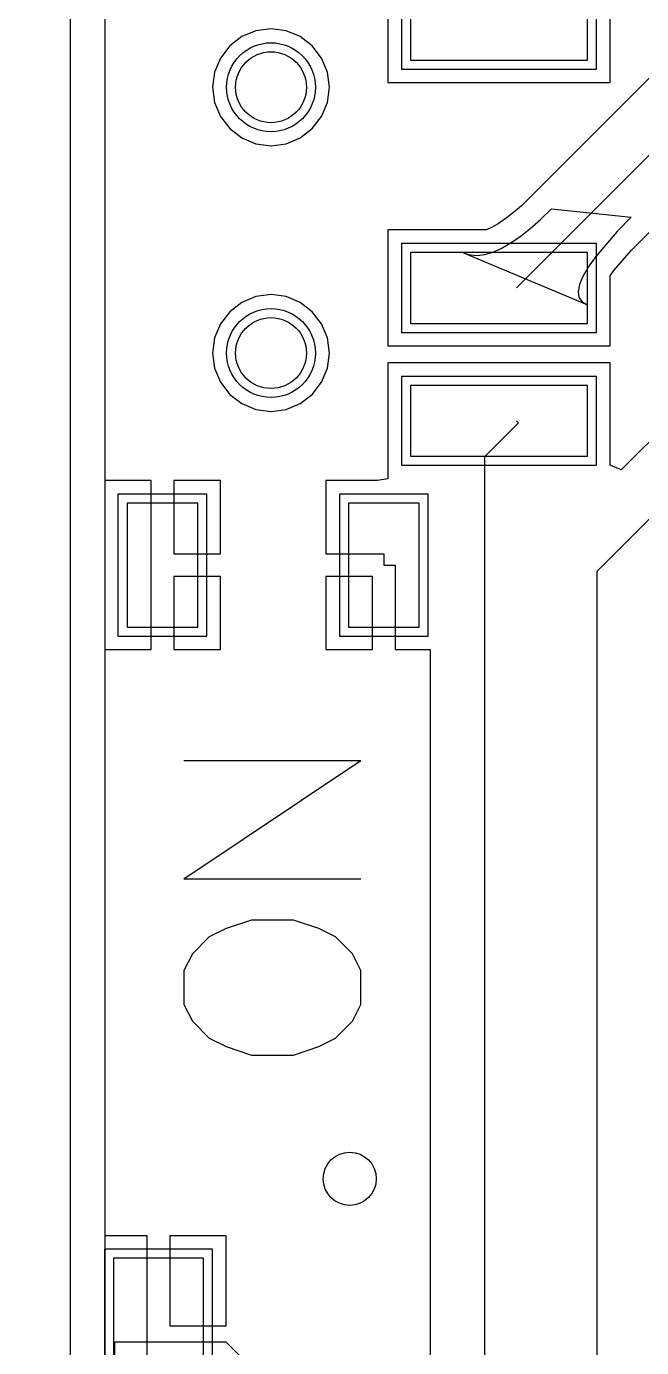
# Model space of a CAD drawing. Header units: millimetres. Extents: x 75.2 to 114.1, y 58.8 to 103.8.
# Drawn here: x 75.22 to 82.16, y 74.55 to 89.46 of the extents above; entities that cross this region are included whole.
import ezdxf

# ---------------------------------------------------------------- set-up
doc = ezdxf.new("R2010")
doc.units = ezdxf.units.MM
for name, color, linetype in [('BottomLayer', 5, 'Continuous'), ('BottomSolder', 6, 'Continuous'), ('KeepOutLayer', 6, 'Continuous'), ('MultiLayer', 9, 'Continuous'), ('TopLayer', 1, 'Continuous'), ('TopOverlay', 2, 'Continuous'), ('TopPaste', 8, 'Continuous'), ('TopSolder', 216, 'Continuous')]:
    doc.layers.add(name, color=color, linetype=linetype)

# ---------------------------------------------------------------- blocks, each defined once
blk = doc.blocks.new('SWITCH_SIDE_7')
at = {"layer": 'BottomLayer'}
for centre in [(0, 0), (2.3, 0)]:
    blk.add_circle(centre, 0.475, dxfattribs=at)
at = {"layer": 'BottomSolder'}
for centre in [(0, 0), (2.3, 0)]:
    blk.add_circle(centre, 0.577, dxfattribs=at)
at = {"layer": 'MultiLayer'}
for centre in [(0, 0), (2.3, 0)]:
    blk.add_circle(centre, 0.475, dxfattribs=at)
at = {"layer": 'TopLayer'}
for p, q in [((-0.437, 2.286), (-1.58, 2.286)), ((-1.58, 2.286), (-1.58, 0.762)), ((-0.437, 0.762), (-0.437, 2.286)), ((3.881, 2.286), (2.738, 2.286)), ((2.738, 2.286), (2.738, 0.762)), ((3.881, 0.762), (3.881, 2.286)), ((-1.58, 0.762), (-0.437, 0.762)), ((2.738, 0.762), (3.881, 0.762)), ((-3.295, 0), (-3.295, -1.016)), ((-1.517, 0), (-3.295, 0)), ((-1.517, -1.016), (-1.517, 0)), ((3.817, 0), (3.817, -1.016)), ((5.595, 0), (3.817, 0)), ((5.595, -1.016), (5.595, 0)), ((-3.295, -1.016), (-1.517, -1.016)), ((3.817, -1.016), (5.595, -1.016))]:
    blk.add_line(p, q, dxfattribs=at)
for centre in [(0, 0), (2.3, 0)]:
    blk.add_circle(centre, 0.475, dxfattribs=at)
at = {"layer": 'TopOverlay'}
for p, q in [((-1.85, 0.75), (-1.85, 1.5)), ((4.15, 1.5), (-1.85, 1.5)), ((4.15, 0.75), (4.15, 1.5)), ((-2.35, 0.25), (-1.85, 0.75)), ((4.65, 0.25), (4.15, 0.75)), ((-2.35, -1), (-2.35, 0.25)), ((4.65, -1), (4.65, 0.25)), ((0.15, -1), (-2.35, -1)), ((0.4, -1.25), (0.15, -1)), ((2.15, -1), (0.15, -1)), ((1.9, -1.25), (2.15, -1)), ((4.65, -1), (2.15, -1)), ((0.4, -1.75), (0.4, -1.25)), ((1.9, -1.75), (1.9, -1.25)), ((0.65, -2), (0.4, -1.75)), ((1.65, -2), (1.9, -1.75)), ((1.65, -2), (0.65, -2))]:
    blk.add_line(p, q, dxfattribs=at)
at = {"layer": 'TopPaste'}
for p, q in [((-0.437, 2.286), (-1.58, 2.286)), ((-1.58, 2.286), (-1.58, 0.762)), ((-0.437, 0.762), (-0.437, 2.286)), ((3.881, 2.286), (2.738, 2.286)), ((2.738, 2.286), (2.738, 0.762)), ((3.881, 0.762), (3.881, 2.286)), ((-1.58, 0.762), (-0.437, 0.762)), ((2.738, 0.762), (3.881, 0.762)), ((-3.295, 0), (-3.295, -1.016)), ((-1.517, 0), (-3.295, 0)), ((-1.517, -1.016), (-1.517, 0)), ((3.817, 0), (3.817, -1.016)), ((5.595, 0), (3.817, 0)), ((5.595, -1.016), (5.595, 0)), ((-3.295, -1.016), (-1.517, -1.016)), ((3.817, -1.016), (5.595, -1.016))]:
    blk.add_line(p, q, dxfattribs=at)
at = {"layer": 'TopSolder'}
for p, q in [((-0.336, 2.388), (-1.682, 2.388)), ((-1.682, 2.388), (-1.682, 0.66)), ((-0.336, 0.66), (-0.336, 2.388)), ((3.982, 2.388), (2.636, 2.388)), ((2.636, 2.388), (2.636, 0.66)), ((3.982, 0.66), (3.982, 2.388)), ((-1.682, 0.66), (-0.336, 0.66)), ((2.636, 0.66), (3.982, 0.66)), ((-3.396, 0.102), (-3.396, -1.118)), ((-1.415, 0.102), (-3.396, 0.102)), ((-1.415, -1.118), (-1.415, 0.102)), ((3.716, 0.102), (3.716, -1.118)), ((5.697, 0.102), (3.716, 0.102)), ((5.697, -1.118), (5.697, 0.102)), ((-3.396, -1.118), (-1.415, -1.118)), ((3.716, -1.118), (5.697, -1.118))]:
    blk.add_line(p, q, dxfattribs=at)
for centre in [(0, 0), (2.3, 0)]:
    blk.add_circle(centre, 0.577, dxfattribs=at)
blk = doc.blocks.new('SWITCH_MSK_12C02_8')
at = {"layer": 'BottomLayer'}
for centre in [(2.307, -1.274), (5.307, -1.274)]:
    blk.add_circle(centre, 0.4, dxfattribs=at)
at = {"layer": 'BottomSolder'}
for centre in [(2.307, -1.274), (5.307, -1.274)]:
    blk.add_circle(centre, 0.502, dxfattribs=at)
at = {"layer": 'MultiLayer'}
for centre in [(2.307, -1.274), (5.307, -1.274)]:
    blk.add_circle(centre, 0.4, dxfattribs=at)
at = {"layer": 'TopLayer'}
for p, q in [((1.2, 2.3), (1.2, 0.3)), ((2, 2.3), (1.2, 2.3)), ((2, 0.3), (2, 2.3)), ((4.172, 2.3), (4.172, 0.3)), ((4.972, 2.3), (4.172, 2.3)), ((4.972, 0.3), (4.972, 2.3)), ((5.672, 2.3), (5.672, 0.3)), ((6.472, 2.3), (5.672, 2.3)), ((6.472, 0.3), (6.472, 2.3)), ((-0.7, 0.4), (-0.7, -0.4)), ((0.7, 0.4), (-0.7, 0.4)), ((0.7, -0.4), (0.7, 0.4)), ((1.2, 0.3), (2, 0.3)), ((4.172, 0.3), (4.972, 0.3)), ((5.672, 0.3), (6.472, 0.3)), ((7, 0.4), (7, -0.4)), ((8.4, 0.4), (7, 0.4)), ((8.4, -0.4), (8.4, 0.4)), ((-0.7, -0.4), (0.7, -0.4)), ((7, -0.4), (8.4, -0.4)), ((-0.7, -2.1), (-0.7, -2.9)), ((0.7, -2.1), (-0.7, -2.1)), ((0.7, -2.9), (0.7, -2.1)), ((7, -2.1), (7, -2.9)), ((8.4, -2.1), (7, -2.1)), ((8.4, -2.9), (8.4, -2.1)), ((-0.7, -2.9), (0.7, -2.9)), ((7, -2.9), (8.4, -2.9))]:
    blk.add_line(p, q, dxfattribs=at)
for centre in [(2.307, -1.274), (5.307, -1.274)]:
    blk.add_circle(centre, 0.4, dxfattribs=at)
at = {"layer": 'TopPaste'}
for p, q in [((1.2, 2.3), (1.2, 0.3)), ((2, 2.3), (1.2, 2.3)), ((2, 0.3), (2, 2.3)), ((4.172, 2.3), (4.172, 0.3)), ((4.972, 2.3), (4.172, 2.3)), ((4.972, 0.3), (4.972, 2.3)), ((5.672, 2.3), (5.672, 0.3)), ((6.472, 2.3), (5.672, 2.3)), ((6.472, 0.3), (6.472, 2.3)), ((-0.7, 0.4), (-0.7, -0.4)), ((0.7, 0.4), (-0.7, 0.4)), ((0.7, -0.4), (0.7, 0.4)), ((1.2, 0.3), (2, 0.3)), ((4.172, 0.3), (4.972, 0.3)), ((5.672, 0.3), (6.472, 0.3)), ((7, 0.4), (7, -0.4)), ((8.4, 0.4), (7, 0.4)), ((8.4, -0.4), (8.4, 0.4)), ((-0.7, -0.4), (0.7, -0.4)), ((7, -0.4), (8.4, -0.4)), ((-0.7, -2.1), (-0.7, -2.9)), ((0.7, -2.1), (-0.7, -2.1)), ((0.7, -2.9), (0.7, -2.1)), ((7, -2.1), (7, -2.9)), ((8.4, -2.1), (7, -2.1)), ((8.4, -2.9), (8.4, -2.1)), ((-0.7, -2.9), (0.7, -2.9)), ((7, -2.9), (8.4, -2.9))]:
    blk.add_line(p, q, dxfattribs=at)
at = {"layer": 'TopSolder'}
for p, q in [((1.098, 2.402), (1.098, 0.198)), ((2.102, 2.402), (1.098, 2.402)), ((2.102, 0.198), (2.102, 2.402)), ((4.07, 2.402), (4.07, 0.198)), ((5.074, 2.402), (4.07, 2.402)), ((5.074, 0.198), (5.074, 2.402)), ((5.57, 2.402), (5.57, 0.198)), ((6.574, 2.402), (5.57, 2.402)), ((6.574, 0.198), (6.574, 2.402)), ((-0.802, 0.502), (-0.802, -0.502)), ((0.802, 0.502), (-0.802, 0.502)), ((0.802, -0.502), (0.802, 0.502)), ((6.898, 0.502), (6.898, -0.502)), ((8.502, 0.502), (6.898, 0.502)), ((8.502, -0.502), (8.502, 0.502)), ((1.098, 0.198), (2.102, 0.198)), ((4.07, 0.198), (5.074, 0.198)), ((5.57, 0.198), (6.574, 0.198)), ((-0.802, -0.502), (0.802, -0.502)), ((6.898, -0.502), (8.502, -0.502)), ((-0.802, -1.998), (-0.802, -3.002)), ((0.802, -1.998), (-0.802, -1.998)), ((0.802, -3.002), (0.802, -1.998)), ((6.898, -1.998), (6.898, -3.002)), ((8.502, -1.998), (6.898, -1.998)), ((8.502, -3.002), (8.502, -1.998)), ((-0.802, -3.002), (0.802, -3.002)), ((6.898, -3.002), (8.502, -3.002))]:
    blk.add_line(p, q, dxfattribs=at)
for centre in [(2.307, -1.274), (5.307, -1.274)]:
    blk.add_circle(centre, 0.502, dxfattribs=at)

msp = doc.modelspace()

# ---------------------------------------------------------------- linework, layer by layer
at = {"layer": 'BottomLayer'}
for p, q in [((76.104, 85.979), (76.104, 99.517)), ((77.648, 89.344), (77.512, 89.239)), ((77.807, 89.41), (77.648, 89.344)), ((77.978, 89.433), (77.807, 89.41)), ((78.149, 89.41), (77.978, 89.433)), ((78.308, 89.344), (78.149, 89.41)), ((78.444, 89.239), (78.308, 89.344)), ((77.512, 89.239), (77.407, 89.103)), ((78.549, 89.103), (78.444, 89.239)), ((77.407, 89.103), (77.341, 88.944)), ((78.615, 88.944), (78.549, 89.103)), ((77.341, 88.944), (77.318, 88.773)), ((78.638, 88.773), (78.615, 88.944)), ((77.318, 88.773), (77.341, 88.602)), ((78.615, 88.602), (78.638, 88.773)), ((77.341, 88.602), (77.407, 88.443)), ((78.549, 88.443), (78.615, 88.602)), ((77.407, 88.443), (77.512, 88.307)), ((78.444, 88.307), (78.549, 88.443)), ((77.512, 88.307), (77.648, 88.202)), ((78.308, 88.202), (78.444, 88.307)), ((77.648, 88.202), (77.807, 88.136)), ((77.807, 88.136), (77.978, 88.113)), ((77.978, 88.113), (78.149, 88.136)), ((78.149, 88.136), (78.308, 88.202)), ((77.648, 86.344), (77.512, 86.239)), ((77.807, 86.41), (77.648, 86.344)), ((77.978, 86.433), (77.807, 86.41)), ((78.149, 86.41), (77.978, 86.433)), ((78.308, 86.344), (78.149, 86.41)), ((78.444, 86.239), (78.308, 86.344)), ((77.512, 86.239), (77.407, 86.103)), ((78.549, 86.103), (78.444, 86.239)), ((77.407, 86.103), (77.341, 85.944)), ((78.615, 85.944), (78.549, 86.103)), ((76.104, 66.938), (76.104, 85.979)), ((77.341, 85.944), (77.318, 85.773)), ((78.638, 85.773), (78.615, 85.944)), ((77.318, 85.773), (77.341, 85.602)), ((78.615, 85.602), (78.638, 85.773)), ((77.341, 85.602), (77.407, 85.443)), ((78.549, 85.443), (78.615, 85.602)), ((77.407, 85.443), (77.512, 85.307)), ((78.444, 85.307), (78.549, 85.443)), ((77.512, 85.307), (77.648, 85.202)), ((78.308, 85.202), (78.444, 85.307)), ((77.648, 85.202), (77.807, 85.136)), ((78.149, 85.136), (78.308, 85.202)), ((77.807, 85.136), (77.978, 85.113)), ((77.978, 85.113), (78.149, 85.136))]:
    msp.add_line(p, q, dxfattribs=at)
msp.add_circle((78.867, 76.454), 0.3, dxfattribs=at)
at = {"layer": 'KeepOutLayer'}
for p, q in [((75.715, 85.979), (75.715, 99.517)), ((75.715, 66.931), (75.715, 85.979))]:
    msp.add_line(p, q, dxfattribs=at)
at = {"layer": 'MultiLayer'}
msp.add_circle((78.867, 76.454), 0.3, dxfattribs=at)
at = {"layer": 'TopLayer'}
for p, q in [((80.749, 86.508), (84.665, 90.424)), ((83.732, 90.362), (80.805, 87.434)), ((76.104, 85.979), (76.104, 90.126)), ((79.298, 90.126), (79.298, 88.826)), ((81.806, 88.826), (81.806, 90.134)), ((82.048, 86.936), (84.603, 89.491)), ((77.648, 89.344), (77.512, 89.239)), ((77.807, 89.41), (77.648, 89.344)), ((77.978, 89.433), (77.807, 89.41)), ((78.149, 89.41), (77.978, 89.433)), ((78.308, 89.344), (78.149, 89.41)), ((78.444, 89.239), (78.308, 89.344)), ((77.512, 89.239), (77.407, 89.103)), ((78.549, 89.103), (78.444, 89.239)), ((77.407, 89.103), (77.341, 88.944)), ((78.615, 88.944), (78.549, 89.103)), ((77.341, 88.944), (77.318, 88.773)), ((78.638, 88.773), (78.615, 88.944)), ((77.318, 88.773), (77.341, 88.602)), ((78.615, 88.602), (78.638, 88.773)), ((79.298, 88.826), (81.806, 88.826)), ((77.341, 88.602), (77.407, 88.443)), ((78.549, 88.443), (78.615, 88.602)), ((77.407, 88.443), (77.512, 88.307)), ((78.444, 88.307), (78.549, 88.443)), ((77.512, 88.307), (77.648, 88.202)), ((78.308, 88.202), (78.444, 88.307)), ((77.648, 88.202), (77.807, 88.136)), ((77.807, 88.136), (77.978, 88.113)), ((77.978, 88.113), (78.149, 88.136)), ((78.149, 88.136), (78.308, 88.202)), ((80.805, 87.434), (80.735, 87.374)), ((81.021, 87.279), (81.146, 87.4)), ((81.146, 87.4), (82.044, 87.308)), ((80.542, 87.232), (80.461, 87.186)), ((80.634, 87.294), (80.542, 87.232)), ((80.735, 87.374), (80.634, 87.294)), ((80.901, 87.174), (81.021, 87.279)), ((82.044, 87.308), (81.887, 87.146)), ((80.407, 87.162), (79.298, 87.162)), ((79.298, 87.162), (79.298, 85.854)), ((80.461, 87.186), (80.407, 87.162)), ((80.679, 87.012), (80.787, 87.085)), ((80.787, 87.085), (80.901, 87.174)), ((81.887, 87.146), (81.645, 86.864)), ((80.481, 86.912), (80.577, 86.954)), ((80.577, 86.954), (80.679, 87.012)), ((81.849, 86.704), (82.048, 86.936)), ((81.546, 86.318), (80.156, 86.902)), ((80.156, 86.902), (80.229, 86.881)), ((80.229, 86.881), (80.307, 86.875)), ((80.307, 86.875), (80.391, 86.886)), ((80.391, 86.886), (80.481, 86.912)), ((81.645, 86.864), (81.559, 86.744)), ((81.498, 86.638), (81.46, 86.546)), ((81.559, 86.744), (81.498, 86.638)), ((81.806, 86.645), (81.849, 86.704)), ((81.806, 85.854), (81.806, 86.645)), ((81.46, 86.546), (81.446, 86.468)), ((77.648, 86.344), (77.512, 86.239)), ((77.807, 86.41), (77.648, 86.344)), ((77.978, 86.433), (77.807, 86.41)), ((78.149, 86.41), (77.978, 86.433)), ((78.308, 86.344), (78.149, 86.41)), ((78.444, 86.239), (78.308, 86.344)), ((81.446, 86.468), (81.455, 86.404)), ((81.455, 86.404), (81.489, 86.354)), ((81.489, 86.354), (81.546, 86.318)), ((77.512, 86.239), (77.407, 86.103)), ((78.549, 86.103), (78.444, 86.239)), ((77.407, 86.103), (77.341, 85.944)), ((78.615, 85.944), (78.549, 86.103)), ((76.104, 84.334), (76.104, 85.979)), ((77.341, 85.944), (77.318, 85.773)), ((78.638, 85.773), (78.615, 85.944)), ((83.385, 85.906), (81.933, 84.455)), ((77.318, 85.773), (77.341, 85.602)), ((78.615, 85.602), (78.638, 85.773)), ((79.298, 85.854), (81.806, 85.854)), ((77.341, 85.602), (77.407, 85.443)), ((78.549, 85.443), (78.615, 85.602)), ((81.806, 85.662), (79.298, 85.662)), ((79.298, 85.662), (79.298, 84.354)), ((81.806, 84.508), (81.806, 85.662)), ((77.407, 85.443), (77.512, 85.307)), ((78.444, 85.307), (78.549, 85.443)), ((81.661, 83.312), (83.82, 85.471)), ((77.512, 85.307), (77.648, 85.202)), ((78.308, 85.202), (78.444, 85.307)), ((77.648, 85.202), (77.807, 85.136)), ((78.149, 85.136), (78.308, 85.202)), ((77.807, 85.136), (77.978, 85.113)), ((77.978, 85.113), (78.149, 85.136)), ((80.749, 85.008), (80.772, 84.986)), ((80.391, 84.605), (80.772, 84.986)), ((80.391, 71.755), (80.391, 84.605)), ((81.933, 84.455), (81.806, 84.508)), ((76.625, 84.334), (76.104, 84.334)), ((76.625, 83.38), (76.625, 84.334)), ((77.406, 84.334), (76.879, 84.334)), ((76.879, 84.334), (76.879, 83.507)), ((77.406, 83.507), (77.406, 84.334)), ((79.18, 84.334), (78.598, 84.334)), ((78.598, 84.334), (78.598, 83.507)), ((79.298, 84.354), (79.18, 84.334)), ((76.879, 83.507), (77.406, 83.507)), ((78.598, 83.507), (79.252, 83.507)), ((79.252, 83.507), (79.252, 83.38)), ((76.625, 82.426), (76.625, 83.38)), ((79.252, 83.38), (79.379, 83.38)), ((79.379, 83.38), (79.379, 82.426)), ((77.406, 83.253), (76.879, 83.253)), ((76.879, 83.253), (76.879, 82.426)), ((77.406, 82.426), (77.406, 83.253)), ((79.125, 83.253), (78.598, 83.253)), ((78.598, 83.253), (78.598, 82.426)), ((79.125, 82.426), (79.125, 83.253)), ((81.661, 72.263), (81.661, 83.312)), ((76.104, 75.812), (76.104, 82.426)), ((76.104, 82.426), (76.625, 82.426)), ((76.879, 82.426), (77.406, 82.426)), ((78.598, 82.426), (79.125, 82.426)), ((79.379, 82.426), (79.775, 82.426)), ((79.775, 82.426), (79.775, 74.216)), ((76.581, 75.812), (76.104, 75.812)), ((76.581, 74.669), (76.581, 75.812)), ((77.47, 75.812), (76.835, 75.812)), ((76.835, 75.812), (76.835, 74.796)), ((77.47, 74.796), (77.47, 75.812)), ((76.835, 74.796), (77.47, 74.796)), ((76.581, 73.526), (76.581, 74.669))]:
    msp.add_line(p, q, dxfattribs=at)
msp.add_circle((78.867, 76.454), 0.3, dxfattribs=at)
at = {"layer": 'TopOverlay'}
for p, q in [((76.994, 79.841), (78.994, 81.174)), ((76.994, 81.174), (78.994, 81.174)), ((76.994, 79.841), (78.994, 79.841)), ((77.756, 79.374), (77.471, 79.279)), ((78.232, 79.374), (77.756, 79.374)), ((78.518, 79.279), (78.232, 79.374)), ((77.28, 79.184), (77.09, 78.994)), ((77.471, 79.279), (77.28, 79.184)), ((78.708, 79.184), (78.518, 79.279)), ((78.899, 78.994), (78.708, 79.184)), ((77.09, 78.994), (76.994, 78.803)), ((78.994, 78.803), (78.899, 78.994)), ((76.994, 78.803), (76.994, 78.422)), ((78.994, 78.422), (78.994, 78.803)), ((76.994, 78.422), (77.09, 78.232)), ((78.899, 78.232), (78.994, 78.422)), ((77.09, 78.232), (77.28, 78.041)), ((78.708, 78.041), (78.899, 78.232)), ((77.28, 78.041), (77.471, 77.946)), ((78.518, 77.946), (78.708, 78.041)), ((77.471, 77.946), (77.756, 77.851)), ((77.756, 77.851), (78.232, 77.851)), ((78.232, 77.851), (78.518, 77.946))]:
    msp.add_line(p, q, dxfattribs=at)

# ---------------------------------------------------------------- block references
at = {"rotation": 270}
for name, p in [('SWITCH_MSK_12C02_8', (79.252, 91.08)), ('SWITCH_SIDE_7', (77.216, 72.263))]:
    msp.add_blockref(name, p, dxfattribs=at)

doc.saveas('drawing.dxf')
